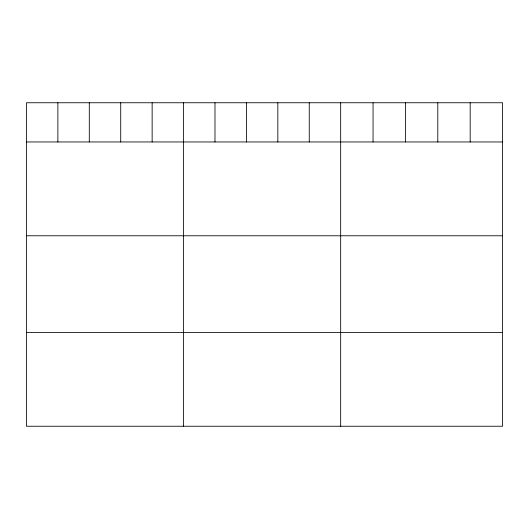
<?xml version="1.0" encoding="UTF-8"?>
<svg xmlns="http://www.w3.org/2000/svg" width="529" height="529" viewBox="0 0 529 529"><rect width="100%" height="100%" fill="white"/><g stroke="black" fill="none" stroke-linecap="round" stroke-linejoin="round"><path stroke-width="0.79" d="M502.55 141.957L502.55 426.242L26.45 426.242L26.45 102.758L502.55 102.758L502.55 141.957L26.45 141.957M26.45 235.775L502.55 235.775M26.45 332.43L502.55 332.43M470.175 102.758L470.175 141.957M437.8 102.758L437.8 141.957M405.426 102.758L405.426 141.957M373.051 102.758L373.051 141.957M340.676 102.758L340.676 426.242M309.253 102.758L309.253 141.957M277.831 102.758L277.831 141.957M246.408 102.758L246.408 141.957M214.986 102.758L214.986 141.957M183.563 102.758L183.563 426.242M152.14 102.758L152.14 141.957M120.718 102.758L120.718 141.957M89.295 102.758L89.295 141.957M57.873 102.758L57.873 141.957"/></g></svg>
